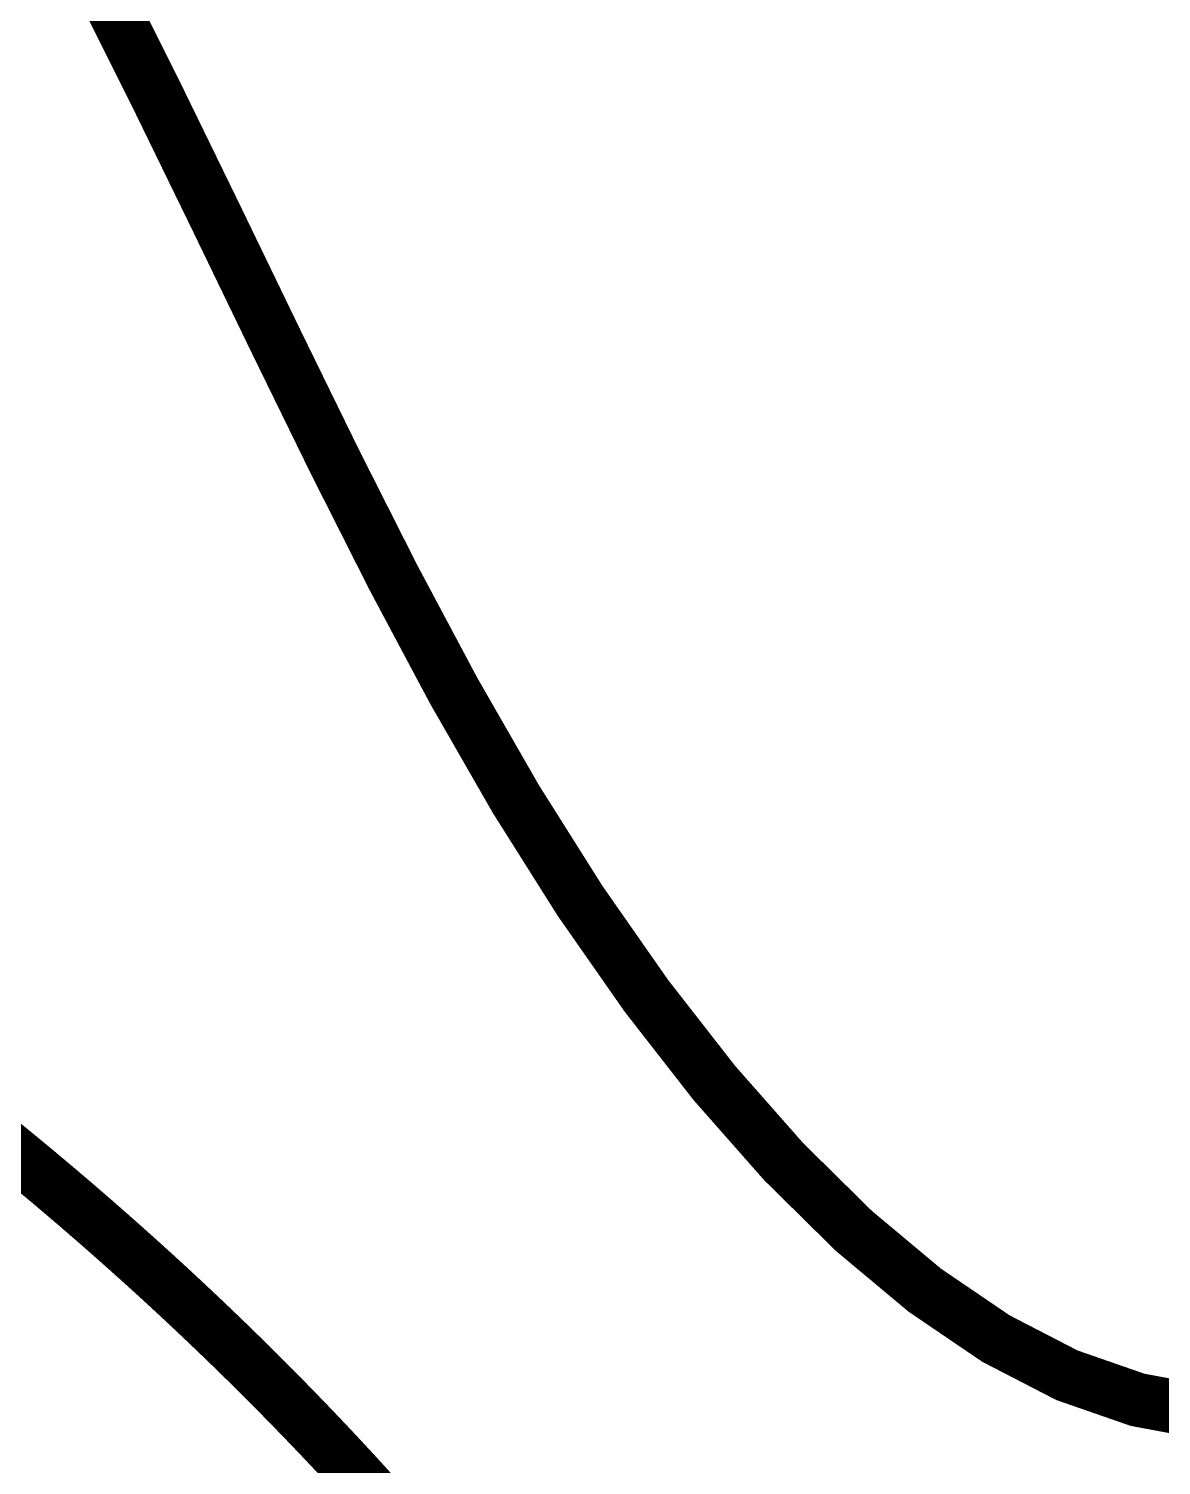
# Model space of a CAD drawing. Header units: inches. Extents: x -300 to 516, y -297 to 231.
# Drawn here: x -12.555 to -9.924, y -151.333 to -147.996 of the extents above; entities that cross this region are included whole.
import ezdxf

# ---------------------------------------------------------------- set-up
doc = ezdxf.new("R2010")
doc.units = ezdxf.units.IN
doc.header["$LTSCALE"] = 24
doc.header["$MEASUREMENT"] = 0
doc.layers.add('EXTERIOR ELEC EQUIP', color=190, linetype='Continuous')

msp = doc.modelspace()

# ---------------------------------------------------------------- linework, layer by layer
at = {"layer": 'EXTERIOR ELEC EQUIP', "const_width": 0.125}
msp.add_lwpolyline([(-9.81693, -151.21142), (-9.97961, -151.18107), (-10.14346, -151.12407), (-10.3083, -151.03888), (-10.47342, -150.92662), (-10.63798, -150.7891), (-10.80116, -150.62813), (-10.96211, -150.4455), (-11.12, -150.24303), (-11.27401, -150.02251), (-11.4233, -149.78576), (-11.56742, -149.53468), (-11.70752, -149.27167), (-11.84512, -148.99923), (-11.98175, -148.71984), (-12.11893, -148.43601), (-12.25819, -148.15024), (-12.40107, -147.86502)], dxfattribs=at)
at = {"layer": 'EXTERIOR ELEC EQUIP', "color": 60, "const_width": 0.125}
msp.add_lwpolyline([(-12.61746, -150.584), (-12.61677, -150.58456), (-12.61609, -150.58511), (-12.6154, -150.58567), (-12.61472, -150.58623), (-12.61403, -150.58679), (-12.61335, -150.58734), (-12.61266, -150.5879), (-12.61198, -150.58846), (-12.61129, -150.58902), (-12.61061, -150.58958), (-12.60992, -150.59013), (-12.60924, -150.59069), (-12.60855, -150.59125), (-12.60787, -150.59181), (-12.60718, -150.59237), (-12.6065, -150.59293), (-12.60581, -150.59348), (-12.60513, -150.59404), (-12.60445, -150.5946), (-12.60376, -150.59516), (-12.60308, -150.59572), (-12.60239, -150.59628), (-12.60171, -150.59684), (-12.60103, -150.59739), (-12.60034, -150.59795), (-12.59966, -150.59851), (-12.59897, -150.59907), (-12.59829, -150.59963), (-12.59761, -150.60019), (-12.59692, -150.60075), (-12.59624, -150.60131), (-12.59556, -150.60187), (-12.59487, -150.60243), (-12.59419, -150.60299), (-12.59351, -150.60355), (-12.59282, -150.60411), (-12.59214, -150.60467), (-12.59146, -150.60523), (-12.59077, -150.60579), (-12.59009, -150.60635), (-12.58941, -150.60691), (-12.58873, -150.60747), (-12.58804, -150.60803), (-12.58736, -150.60859), (-12.58668, -150.60915), (-12.586, -150.60971), (-12.58531, -150.61027), (-12.58463, -150.61083), (-12.58395, -150.61139), (-12.58327, -150.61195), (-12.58258, -150.61251), (-12.5819, -150.61307), (-12.58122, -150.61363), (-12.58054, -150.61419), (-12.57986, -150.61475), (-12.57917, -150.61531), (-12.57849, -150.61587), (-12.57781, -150.61644), (-12.57713, -150.617), (-12.57645, -150.61756), (-12.57577, -150.61812), (-12.57508, -150.61868), (-12.5744, -150.61924), (-12.57372, -150.6198), (-12.57304, -150.62036), (-12.57236, -150.62093), (-12.57168, -150.62149), (-12.571, -150.62205), (-12.57032, -150.62261), (-12.56964, -150.62317), (-12.56896, -150.62373), (-12.56827, -150.6243), (-12.56759, -150.62486), (-12.56691, -150.62542), (-12.56623, -150.62598), (-12.56555, -150.62654), (-12.56487, -150.62711), (-12.56419, -150.62767), (-12.56351, -150.62823), (-12.56283, -150.62879), (-12.56215, -150.62936), (-12.56147, -150.62992), (-12.56079, -150.63048), (-12.56011, -150.63104), (-12.55943, -150.63161), (-12.55875, -150.63217), (-12.55807, -150.63273), (-12.55739, -150.6333), (-12.55671, -150.63386), (-12.55603, -150.63442), (-12.55535, -150.63498), (-12.55467, -150.63555), (-12.554, -150.63611), (-12.55332, -150.63667), (-12.55264, -150.63724), (-12.55196, -150.6378), (-12.55128, -150.63836), (-12.5506, -150.63893), (-12.54992, -150.63949), (-12.54924, -150.64006), (-12.54856, -150.64062), (-12.54789, -150.64118), (-12.54721, -150.64175), (-12.54653, -150.64231), (-12.54585, -150.64287), (-12.54517, -150.64344), (-12.54449, -150.644), (-12.54381, -150.64457), (-12.54314, -150.64513), (-12.54246, -150.6457), (-12.54178, -150.64626), (-12.5411, -150.64682), (-12.54042, -150.64739), (-12.53975, -150.64795), (-12.53907, -150.64852), (-12.53839, -150.64908), (-12.53771, -150.64965), (-12.53704, -150.65021), (-12.53636, -150.65078), (-12.53568, -150.65134), (-12.535, -150.65191), (-12.53433, -150.65247), (-12.53365, -150.65304), (-12.53297, -150.6536), (-12.5323, -150.65417), (-12.53162, -150.65473), (-12.53094, -150.6553), (-12.53026, -150.65586), (-12.52959, -150.65643), (-12.52891, -150.65699), (-12.52823, -150.65756), (-12.52756, -150.65813), (-12.52688, -150.65869), (-12.52621, -150.65926), (-12.52553, -150.65982), (-12.52485, -150.66039), (-12.52418, -150.66096), (-12.5235, -150.66152), (-12.52282, -150.66209), (-12.52215, -150.66265), (-12.52147, -150.66322), (-12.5208, -150.66379), (-12.52012, -150.66435), (-12.51944, -150.66492), (-12.51877, -150.66549), (-12.51809, -150.66605), (-12.51742, -150.66662), (-12.51674, -150.66719), (-12.51607, -150.66775), (-12.51539, -150.66832), (-12.51472, -150.66889), (-12.51404, -150.66945), (-12.51337, -150.67002), (-12.51269, -150.67059), (-12.51202, -150.67115), (-12.51134, -150.67172), (-12.51067, -150.67229), (-12.50999, -150.67286), (-12.50932, -150.67342), (-12.50864, -150.67399), (-12.50797, -150.67456), (-12.50729, -150.67513), (-12.50662, -150.67569), (-12.50594, -150.67626), (-12.50527, -150.67683), (-12.5046, -150.6774), (-12.50392, -150.67796), (-12.50325, -150.67853), (-12.50257, -150.6791), (-12.5019, -150.67967), (-12.50123, -150.68024), (-12.50055, -150.6808), (-12.49988, -150.68137), (-12.49921, -150.68194), (-12.49853, -150.68251), (-12.49786, -150.68308), (-12.49718, -150.68365), (-12.49651, -150.68422), (-12.49584, -150.68478), (-12.49516, -150.68535), (-12.49449, -150.68592), (-12.49382, -150.68649), (-12.49315, -150.68706), (-12.49247, -150.68763), (-12.4918, -150.6882), (-12.49113, -150.68877), (-12.49045, -150.68934), (-12.48978, -150.6899), (-12.48911, -150.69047), (-12.48844, -150.69104), (-12.48776, -150.69161), (-12.48709, -150.69218), (-12.48642, -150.69275), (-12.48575, -150.69332), (-12.48507, -150.69389), (-12.4844, -150.69446), (-12.48373, -150.69503), (-12.48306, -150.6956), (-12.48239, -150.69617), (-12.48171, -150.69674), (-12.48104, -150.69731), (-12.48037, -150.69788), (-12.4797, -150.69845), (-12.47903, -150.69902), (-12.47836, -150.69959), (-12.47769, -150.70016), (-12.47701, -150.70073), (-12.47634, -150.7013), (-12.47567, -150.70187), (-12.475, -150.70244), (-12.47433, -150.70301), (-12.47366, -150.70358), (-12.47299, -150.70416), (-12.47232, -150.70473), (-12.47165, -150.7053), (-12.47097, -150.70587), (-12.4703, -150.70644), (-12.46963, -150.70701), (-12.46896, -150.70758), (-12.46829, -150.70815), (-12.46762, -150.70872), (-12.46695, -150.7093), (-12.46628, -150.70987), (-12.46561, -150.71044), (-12.46494, -150.71101), (-12.46427, -150.71158), (-12.4636, -150.71215), (-12.46293, -150.71272), (-12.46226, -150.7133), (-12.46159, -150.71387), (-12.46092, -150.71444), (-12.46025, -150.71501), (-12.45958, -150.71558), (-12.45891, -150.71616), (-12.45824, -150.71673), (-12.45758, -150.7173), (-12.45691, -150.71787), (-12.45624, -150.71845), (-12.45557, -150.71902), (-12.4549, -150.71959), (-12.45423, -150.72016), (-12.45356, -150.72074), (-12.45289, -150.72131), (-12.45222, -150.72188), (-12.45155, -150.72245), (-12.45089, -150.72303), (-12.45022, -150.7236), (-12.44955, -150.72417), (-12.44888, -150.72475), (-12.44821, -150.72532), (-12.44754, -150.72589), (-12.44688, -150.72647), (-12.44621, -150.72704), (-12.44554, -150.72761), (-12.44487, -150.72819), (-12.4442, -150.72876), (-12.44354, -150.72933), (-12.44287, -150.72991), (-12.4422, -150.73048), (-12.44153, -150.73105), (-12.44087, -150.73163), (-12.4402, -150.7322), (-12.43953, -150.73278), (-12.43886, -150.73335), (-12.4382, -150.73392), (-12.43753, -150.7345), (-12.43686, -150.73507), (-12.43619, -150.73565), (-12.43553, -150.73622), (-12.43486, -150.7368), (-12.43419, -150.73737), (-12.43353, -150.73794), (-12.43286, -150.73852), (-12.43219, -150.73909), (-12.43153, -150.73967), (-12.43086, -150.74024), (-12.43019, -150.74082), (-12.42953, -150.74139), (-12.42886, -150.74197), (-12.4282, -150.74254), (-12.42753, -150.74312), (-12.42686, -150.74369), (-12.4262, -150.74427), (-12.42553, -150.74484), (-12.42487, -150.74542), (-12.4242, -150.74599), (-12.42353, -150.74657), (-12.42287, -150.74715), (-12.4222, -150.74772), (-12.42154, -150.7483), (-12.42087, -150.74887), (-12.42021, -150.74945), (-12.41954, -150.75002), (-12.41888, -150.7506), (-12.41821, -150.75118), (-12.41755, -150.75175), (-12.41688, -150.75233), (-12.41622, -150.7529), (-12.41555, -150.75348), (-12.41489, -150.75406), (-12.41422, -150.75463), (-12.41356, -150.75521), (-12.41289, -150.75579), (-12.41223, -150.75636), (-12.41156, -150.75694), (-12.4109, -150.75752), (-12.41023, -150.75809), (-12.40957, -150.75867), (-12.40891, -150.75925), (-12.40824, -150.75982), (-12.40758, -150.7604), (-12.40691, -150.76098), (-12.40625, -150.76156), (-12.40559, -150.76213), (-12.40492, -150.76271), (-12.40426, -150.76329), (-12.4036, -150.76386), (-12.40293, -150.76444), (-12.40227, -150.76502), (-12.40161, -150.7656), (-12.40094, -150.76617), (-12.40028, -150.76675), (-12.39962, -150.76733), (-12.39895, -150.76791), (-12.39829, -150.76849), (-12.39763, -150.76906), (-12.39696, -150.76964), (-12.3963, -150.77022), (-12.39564, -150.7708), (-12.39498, -150.77138), (-12.39431, -150.77195), (-12.39365, -150.77253), (-12.39299, -150.77311), (-12.39233, -150.77369), (-12.39166, -150.77427), (-12.391, -150.77485), (-12.39034, -150.77543), (-12.38968, -150.776), (-12.38902, -150.77658), (-12.38835, -150.77716), (-12.38769, -150.77774), (-12.38703, -150.77832), (-12.38637, -150.7789), (-12.38571, -150.77948), (-12.38504, -150.78006), (-12.38438, -150.78064), (-12.38372, -150.78122), (-12.38306, -150.7818), (-12.3824, -150.78238), (-12.38174, -150.78295), (-12.38108, -150.78353), (-12.38042, -150.78411), (-12.37975, -150.78469), (-12.37909, -150.78527), (-12.37843, -150.78585), (-12.37777, -150.78643), (-12.37711, -150.78701), (-12.37645, -150.78759), (-12.37579, -150.78817), (-12.37513, -150.78875), (-12.37447, -150.78933), (-12.37381, -150.78991), (-12.37315, -150.79049), (-12.37249, -150.79107), (-12.37183, -150.79166), (-12.37117, -150.79224), (-12.37051, -150.79282), (-12.36985, -150.7934), (-12.36919, -150.79398), (-12.36853, -150.79456), (-12.36787, -150.79514), (-12.36721, -150.79572), (-12.36655, -150.7963), (-12.36589, -150.79688), (-12.36523, -150.79746), (-12.36457, -150.79804), (-12.36391, -150.79863), (-12.36325, -150.79921), (-12.36259, -150.79979), (-12.36193, -150.80037), (-12.36128, -150.80095), (-12.36062, -150.80153), (-12.35996, -150.80211), (-12.3593, -150.8027), (-12.35864, -150.80328), (-12.35798, -150.80386), (-12.35732, -150.80444), (-12.35666, -150.80502), (-12.35601, -150.80561), (-12.35535, -150.80619), (-12.35469, -150.80677), (-12.35403, -150.80735), (-12.35337, -150.80793), (-12.35272, -150.80852), (-12.35206, -150.8091), (-12.3514, -150.80968), (-12.35074, -150.81026), (-12.35008, -150.81085), (-12.34943, -150.81143), (-12.34877, -150.81201), (-12.34811, -150.8126), (-12.34745, -150.81318), (-12.3468, -150.81376), (-12.34614, -150.81434), (-12.34548, -150.81493), (-12.34482, -150.81551), (-12.34417, -150.81609), (-12.34351, -150.81668), (-12.34285, -150.81726), (-12.3422, -150.81784), (-12.34154, -150.81843), (-12.34088, -150.81901), (-12.34023, -150.81959), (-12.33957, -150.82018), (-12.33891, -150.82076), (-12.33826, -150.82134), (-12.3376, -150.82193), (-12.33694, -150.82251), (-12.33629, -150.8231), (-12.33563, -150.82368), (-12.33497, -150.82426), (-12.33432, -150.82485), (-12.33366, -150.82543), (-12.33301, -150.82602), (-12.33235, -150.8266), (-12.3317, -150.82719), (-12.33104, -150.82777), (-12.33038, -150.82835), (-12.32973, -150.82894), (-12.32907, -150.82952), (-12.32842, -150.83011), (-12.32776, -150.83069), (-12.32711, -150.83128), (-12.32645, -150.83186), (-12.3258, -150.83245), (-12.32514, -150.83303), (-12.32449, -150.83362), (-12.32383, -150.8342), (-12.32318, -150.83479), (-12.32252, -150.83537), (-12.32187, -150.83596), (-12.32121, -150.83654), (-12.32056, -150.83713), (-12.3199, -150.83772), (-12.31925, -150.8383), (-12.3186, -150.83889), (-12.31794, -150.83947), (-12.31729, -150.84006), (-12.31663, -150.84064), (-12.31598, -150.84123), (-12.31532, -150.84182), (-12.31467, -150.8424), (-12.31402, -150.84299), (-12.31336, -150.84358), (-12.31271, -150.84416), (-12.31206, -150.84475), (-12.3114, -150.84533), (-12.31075, -150.84592), (-12.3101, -150.84651), (-12.30944, -150.84709), (-12.30879, -150.84768), (-12.30814, -150.84827), (-12.30748, -150.84885), (-12.30683, -150.84944), (-12.30618, -150.85003), (-12.30552, -150.85061), (-12.30487, -150.8512), (-12.30422, -150.85179), (-12.30357, -150.85238), (-12.30291, -150.85296), (-12.30226, -150.85355), (-12.30161, -150.85414), (-12.30096, -150.85473), (-12.3003, -150.85531), (-12.29965, -150.8559), (-12.299, -150.85649), (-12.29835, -150.85708), (-12.2977, -150.85766), (-12.29704, -150.85825), (-12.29639, -150.85884), (-12.29574, -150.85943), (-12.29509, -150.86001), (-12.29444, -150.8606), (-12.29379, -150.86119), (-12.29313, -150.86178), (-12.29248, -150.86237), (-12.29183, -150.86296), (-12.29118, -150.86354), (-12.29053, -150.86413), (-12.28988, -150.86472), (-12.28923, -150.86531), (-12.28858, -150.8659), (-12.28792, -150.86649), (-12.28727, -150.86708), (-12.28662, -150.86767), (-12.28597, -150.86825), (-12.28532, -150.86884), (-12.28467, -150.86943), (-12.28402, -150.87002), (-12.28337, -150.87061), (-12.28272, -150.8712), (-12.28207, -150.87179), (-12.28142, -150.87238), (-12.28077, -150.87297), (-12.28012, -150.87356), (-12.27947, -150.87415), (-12.27882, -150.87474), (-12.27817, -150.87533), (-12.27752, -150.87592), (-12.27687, -150.87651), (-12.27622, -150.8771), (-12.27557, -150.87769), (-12.27492, -150.87828), (-12.27427, -150.87887), (-12.27362, -150.87946), (-12.27297, -150.88005), (-12.27233, -150.88064), (-12.27168, -150.88123), (-12.27103, -150.88182), (-12.27038, -150.88241), (-12.26973, -150.883), (-12.26908, -150.88359), (-12.26843, -150.88418), (-12.26778, -150.88477), (-12.26714, -150.88536), (-12.26649, -150.88595), (-12.26584, -150.88654), (-12.26519, -150.88713), (-12.26454, -150.88772), (-12.26389, -150.88832), (-12.26325, -150.88891), (-12.2626, -150.8895), (-12.26195, -150.89009), (-12.2613, -150.89068), (-12.26065, -150.89127), (-12.26001, -150.89186), (-12.25936, -150.89246), (-12.25871, -150.89305), (-12.25806, -150.89364), (-12.25742, -150.89423), (-12.25677, -150.89482), (-12.25612, -150.89541), (-12.25547, -150.89601), (-12.25483, -150.8966), (-12.25418, -150.89719), (-12.25353, -150.89778), (-12.25289, -150.89838), (-12.25224, -150.89897), (-12.25159, -150.89956), (-12.25095, -150.90015), (-12.2503, -150.90074), (-12.24965, -150.90134), (-12.24901, -150.90193), (-12.24836, -150.90252), (-12.24771, -150.90312), (-12.24707, -150.90371), (-12.24642, -150.9043), (-12.24577, -150.90489), (-12.24513, -150.90549), (-12.24448, -150.90608), (-12.24384, -150.90667), (-12.24319, -150.90727), (-12.24255, -150.90786), (-12.2419, -150.90845), (-12.24125, -150.90905), (-12.24061, -150.90964), (-12.23996, -150.91023), (-12.23932, -150.91083), (-12.23867, -150.91142), (-12.23803, -150.91201), (-12.23738, -150.91261), (-12.23674, -150.9132), (-12.23609, -150.9138), (-12.23545, -150.91439), (-12.2348, -150.91498), (-12.23416, -150.91558), (-12.23351, -150.91617), (-12.23287, -150.91677), (-12.23222, -150.91736), (-12.23158, -150.91796), (-12.23093, -150.91855), (-12.23029, -150.91914), (-12.22965, -150.91974), (-12.229, -150.92033), (-12.22836, -150.92093), (-12.22771, -150.92152), (-12.22707, -150.92212), (-12.22643, -150.92271), (-12.22578, -150.92331), (-12.22514, -150.9239), (-12.22449, -150.9245), (-12.22385, -150.92509), (-12.22321, -150.92569), (-12.22256, -150.92628), (-12.22192, -150.92688), (-12.22128, -150.92747), (-12.22063, -150.92807), (-12.21999, -150.92867), (-12.21935, -150.92926), (-12.2187, -150.92986), (-12.21806, -150.93045), (-12.21742, -150.93105), (-12.21678, -150.93164), (-12.21613, -150.93224), (-12.21549, -150.93284), (-12.21485, -150.93343), (-12.21421, -150.93403), (-12.21356, -150.93462), (-12.21292, -150.93522), (-12.21228, -150.93582), (-12.21164, -150.93641), (-12.21099, -150.93701), (-12.21035, -150.93761), (-12.20971, -150.9382), (-12.20907, -150.9388), (-12.20843, -150.9394), (-12.20778, -150.93999), (-12.20714, -150.94059), (-12.2065, -150.94119), (-12.20586, -150.94178), (-12.20522, -150.94238), (-12.20458, -150.94298), (-12.20394, -150.94358), (-12.20329, -150.94417), (-12.20265, -150.94477), (-12.20201, -150.94537), (-12.20137, -150.94596), (-12.20073, -150.94656), (-12.20009, -150.94716), (-12.19945, -150.94776), (-12.19881, -150.94836), (-12.19817, -150.94895), (-12.19753, -150.94955), (-12.19689, -150.95015), (-12.19625, -150.95075), (-12.19561, -150.95135), (-12.19496, -150.95194), (-12.19432, -150.95254), (-12.19368, -150.95314), (-12.19304, -150.95374), (-12.1924, -150.95434), (-12.19176, -150.95493), (-12.19112, -150.95553), (-12.19049, -150.95613), (-12.18985, -150.95673), (-12.18921, -150.95733), (-12.18857, -150.95793), (-12.18793, -150.95853), (-12.18729, -150.95913), (-12.18665, -150.95972), (-12.18601, -150.96032), (-12.18537, -150.96092), (-12.18473, -150.96152), (-12.18409, -150.96212), (-12.18345, -150.96272), (-12.18281, -150.96332), (-12.18218, -150.96392), (-12.18154, -150.96452), (-12.1809, -150.96512), (-12.18026, -150.96572), (-12.17962, -150.96632), (-12.17898, -150.96692), (-12.17834, -150.96752), (-12.17771, -150.96812), (-12.17707, -150.96872), (-12.17643, -150.96932), (-12.17579, -150.96992), (-12.17515, -150.97052), (-12.17452, -150.97112), (-12.17388, -150.97172), (-12.17324, -150.97232), (-12.1726, -150.97292), (-12.17197, -150.97352), (-12.17133, -150.97412), (-12.17069, -150.97472), (-12.17005, -150.97532), (-12.16942, -150.97592), (-12.16878, -150.97652), (-12.16814, -150.97712), (-12.1675, -150.97772), (-12.16687, -150.97832), (-12.16623, -150.97893), (-12.16559, -150.97953), (-12.16496, -150.98013), (-12.16432, -150.98073), (-12.16368, -150.98133), (-12.16305, -150.98193), (-12.16241, -150.98253), (-12.16177, -150.98314), (-12.16114, -150.98374), (-12.1605, -150.98434), (-12.15987, -150.98494), (-12.15923, -150.98554), (-12.15859, -150.98614), (-12.15796, -150.98675), (-12.15732, -150.98735), (-12.15669, -150.98795), (-12.15605, -150.98855), (-12.15541, -150.98915), (-12.15478, -150.98976), (-12.15414, -150.99036), (-12.15351, -150.99096), (-12.15287, -150.99156), (-12.15224, -150.99217), (-12.1516, -150.99277), (-12.15097, -150.99337), (-12.15033, -150.99397), (-12.1497, -150.99458), (-12.14906, -150.99518), (-12.14843, -150.99578), (-12.14779, -150.99639), (-12.14716, -150.99699), (-12.14652, -150.99759), (-12.14589, -150.99819), (-12.14525, -150.9988), (-12.14462, -150.9994), (-12.14399, -151), (-12.14335, -151.00061), (-12.14272, -151.00121), (-12.14208, -151.00182), (-12.14145, -151.00242), (-12.14082, -151.00302), (-12.14018, -151.00363), (-12.13955, -151.00423), (-12.13891, -151.00483), (-12.13828, -151.00544), (-12.13765, -151.00604), (-12.13701, -151.00665), (-12.13638, -151.00725), (-12.13575, -151.00785), (-12.13511, -151.00846), (-12.13448, -151.00906), (-12.13385, -151.00967), (-12.13321, -151.01027), (-12.13258, -151.01088), (-12.13195, -151.01148), (-12.13132, -151.01209), (-12.13068, -151.01269), (-12.13005, -151.0133), (-12.12942, -151.0139), (-12.12879, -151.01451), (-12.12815, -151.01511), (-12.12752, -151.01572), (-12.12689, -151.01632), (-12.12626, -151.01693), (-12.12562, -151.01753), (-12.12499, -151.01814), (-12.12436, -151.01874), (-12.12373, -151.01935), (-12.1231, -151.01995), (-12.12247, -151.02056), (-12.12183, -151.02116), (-12.1212, -151.02177), (-12.12057, -151.02238), (-12.11994, -151.02298), (-12.11931, -151.02359), (-12.11868, -151.02419), (-12.11805, -151.0248), (-12.11741, -151.02541), (-12.11678, -151.02601), (-12.11615, -151.02662), (-12.11552, -151.02722), (-12.11489, -151.02783), (-12.11426, -151.02844), (-12.11363, -151.02904), (-12.113, -151.02965), (-12.11237, -151.03026), (-12.11174, -151.03086), (-12.11111, -151.03147), (-12.11048, -151.03208), (-12.10985, -151.03268), (-12.10922, -151.03329), (-12.10859, -151.0339), (-12.10796, -151.03451), (-12.10733, -151.03511), (-12.1067, -151.03572), (-12.10607, -151.03633), (-12.10544, -151.03694), (-12.10481, -151.03754), (-12.10418, -151.03815), (-12.10355, -151.03876), (-12.10292, -151.03937), (-12.10229, -151.03997), (-12.10166, -151.04058), (-12.10103, -151.04119), (-12.1004, -151.0418), (-12.09977, -151.0424), (-12.09915, -151.04301), (-12.09852, -151.04362), (-12.09789, -151.04423), (-12.09726, -151.04484), (-12.09663, -151.04545), (-12.096, -151.04605), (-12.09537, -151.04666), (-12.09475, -151.04727), (-12.09412, -151.04788), (-12.09349, -151.04849), (-12.09286, -151.0491), (-12.09223, -151.04971), (-12.09161, -151.05031), (-12.09098, -151.05092), (-12.09035, -151.05153), (-12.08972, -151.05214), (-12.08909, -151.05275), (-12.08847, -151.05336), (-12.08784, -151.05397), (-12.08721, -151.05458), (-12.08658, -151.05519), (-12.08596, -151.0558), (-12.08533, -151.05641), (-12.0847, -151.05702), (-12.08408, -151.05763), (-12.08345, -151.05824), (-12.08282, -151.05885), (-12.08219, -151.05946), (-12.08157, -151.06007), (-12.08094, -151.06068), (-12.08031, -151.06129), (-12.07969, -151.0619), (-12.07906, -151.06251), (-12.07844, -151.06312), (-12.07781, -151.06373), (-12.07718, -151.06434), (-12.07656, -151.06495), (-12.07593, -151.06556), (-12.0753, -151.06617), (-12.07468, -151.06678), (-12.07405, -151.06739), (-12.07343, -151.068), (-12.0728, -151.06861), (-12.07218, -151.06922), (-12.07155, -151.06983), (-12.07092, -151.07044), (-12.0703, -151.07106), (-12.06967, -151.07167), (-12.06905, -151.07228), (-12.06842, -151.07289), (-12.0678, -151.0735), (-12.06717, -151.07411), (-12.06655, -151.07472), (-12.06592, -151.07534), (-12.0653, -151.07595), (-12.06467, -151.07656), (-12.06405, -151.07717), (-12.06342, -151.07778), (-12.0628, -151.07839), (-12.06218, -151.07901), (-12.06155, -151.07962), (-12.06093, -151.08023), (-12.0603, -151.08084), (-12.05968, -151.08145), (-12.05906, -151.08207), (-12.05843, -151.08268), (-12.05781, -151.08329), (-12.05718, -151.0839), (-12.05656, -151.08452), (-12.05594, -151.08513), (-12.05531, -151.08574), (-12.05469, -151.08636), (-12.05407, -151.08697), (-12.05344, -151.08758), (-12.05282, -151.08819), (-12.0522, -151.08881), (-12.05157, -151.08942), (-12.05095, -151.09003), (-12.05033, -151.09065), (-12.0497, -151.09126), (-12.04908, -151.09187), (-12.04846, -151.09249), (-12.04784, -151.0931), (-12.04721, -151.09371), (-12.04659, -151.09433), (-12.04597, -151.09494), (-12.04535, -151.09555), (-12.04472, -151.09617), (-12.0441, -151.09678), (-12.04348, -151.0974), (-12.04286, -151.09801), (-12.04224, -151.09862), (-12.04161, -151.09924), (-12.04099, -151.09985), (-12.04037, -151.10047), (-12.03975, -151.10108), (-12.03913, -151.1017), (-12.03851, -151.10231), (-12.03788, -151.10293), (-12.03726, -151.10354), (-12.03664, -151.10415), (-12.03602, -151.10477), (-12.0354, -151.10538), (-12.03478, -151.106), (-12.03416, -151.10661), (-12.03354, -151.10723), (-12.03292, -151.10784), (-12.0323, -151.10846), (-12.03168, -151.10907), (-12.03105, -151.10969), (-12.03043, -151.11031), (-12.02981, -151.11092), (-12.02919, -151.11154), (-12.02857, -151.11215), (-12.02795, -151.11277), (-12.02733, -151.11338), (-12.02671, -151.114), (-12.02609, -151.11462), (-12.02547, -151.11523), (-12.02485, -151.11585), (-12.02423, -151.11646), (-12.02361, -151.11708), (-12.02299, -151.1177), (-12.02238, -151.11831), (-12.02176, -151.11893), (-12.02114, -151.11954), (-12.02052, -151.12016), (-12.0199, -151.12078), (-12.01928, -151.12139), (-12.01866, -151.12201), (-12.01804, -151.12263), (-12.01742, -151.12324), (-12.0168, -151.12386), (-12.01618, -151.12448), (-12.01557, -151.1251), (-12.01495, -151.12571), (-12.01433, -151.12633), (-12.01371, -151.12695), (-12.01309, -151.12756), (-12.01247, -151.12818), (-12.01186, -151.1288), (-12.01124, -151.12942), (-12.01062, -151.13003), (-12.01, -151.13065), (-12.00938, -151.13127), (-12.00877, -151.13189), (-12.00815, -151.1325), (-12.00753, -151.13312), (-12.00691, -151.13374), (-12.0063, -151.13436), (-12.00568, -151.13498), (-12.00506, -151.13559), (-12.00444, -151.13621), (-12.00383, -151.13683), (-12.00321, -151.13745), (-12.00259, -151.13807), (-12.00198, -151.13869), (-12.00136, -151.1393), (-12.00074, -151.13992), (-12.00013, -151.14054), (-11.99951, -151.14116), (-11.99889, -151.14178), (-11.99828, -151.1424), (-11.99766, -151.14302), (-11.99704, -151.14364), (-11.99643, -151.14426), (-11.99581, -151.14487), (-11.9952, -151.14549), (-11.99458, -151.14611), (-11.99396, -151.14673), (-11.99335, -151.14735), (-11.99273, -151.14797), (-11.99212, -151.14859), (-11.9915, -151.14921), (-11.99089, -151.14983), (-11.99027, -151.15045), (-11.98965, -151.15107), (-11.98904, -151.15169), (-11.98842, -151.15231), (-11.98781, -151.15293), (-11.98719, -151.15355), (-11.98658, -151.15417), (-11.98596, -151.15479), (-11.98535, -151.15541), (-11.98473, -151.15603), (-11.98412, -151.15665), (-11.98351, -151.15727), (-11.98289, -151.15789), (-11.98228, -151.15851), (-11.98166, -151.15913), (-11.98105, -151.15975), (-11.98043, -151.16037), (-11.97982, -151.161), (-11.97921, -151.16162), (-11.97859, -151.16224), (-11.97798, -151.16286), (-11.97736, -151.16348), (-11.97675, -151.1641), (-11.97614, -151.16472), (-11.97552, -151.16534), (-11.97491, -151.16597), (-11.9743, -151.16659), (-11.97368, -151.16721), (-11.97307, -151.16783), (-11.97246, -151.16845), (-11.97184, -151.16907), (-11.97123, -151.1697), (-11.97062, -151.17032), (-11.97, -151.17094), (-11.96939, -151.17156), (-11.96878, -151.17218), (-11.96817, -151.17281), (-11.96755, -151.17343), (-11.96694, -151.17405), (-11.96633, -151.17467), (-11.96572, -151.17529), (-11.9651, -151.17592), (-11.96449, -151.17654), (-11.96388, -151.17716), (-11.96327, -151.17779), (-11.96266, -151.17841), (-11.96204, -151.17903), (-11.96143, -151.17965), (-11.96082, -151.18028), (-11.96021, -151.1809), (-11.9596, -151.18152), (-11.95899, -151.18215), (-11.95838, -151.18277), (-11.95776, -151.18339), (-11.95715, -151.18402), (-11.95654, -151.18464), (-11.95593, -151.18526), (-11.95532, -151.18589), (-11.95471, -151.18651), (-11.9541, -151.18713), (-11.95349, -151.18776), (-11.95288, -151.18838), (-11.95227, -151.18901), (-11.95166, -151.18963), (-11.95105, -151.19025), (-11.95043, -151.19088), (-11.94982, -151.1915), (-11.94921, -151.19213), (-11.9486, -151.19275), (-11.94799, -151.19337), (-11.94738, -151.194), (-11.94677, -151.19462), (-11.94616, -151.19525), (-11.94555, -151.19587), (-11.94495, -151.1965), (-11.94434, -151.19712), (-11.94373, -151.19775), (-11.94312, -151.19837), (-11.94251, -151.199), (-11.9419, -151.19962), (-11.94129, -151.20025), (-11.94068, -151.20087), (-11.94007, -151.2015), (-11.93946, -151.20212), (-11.93885, -151.20275), (-11.93824, -151.20337), (-11.93764, -151.204), (-11.93703, -151.20463), (-11.93642, -151.20525), (-11.93581, -151.20588), (-11.9352, -151.2065), (-11.93459, -151.20713), (-11.93399, -151.20775), (-11.93338, -151.20838), (-11.93277, -151.20901), (-11.93216, -151.20963), (-11.93155, -151.21026), (-11.93095, -151.21089), (-11.93034, -151.21151), (-11.92973, -151.21214), (-11.92912, -151.21276), (-11.92852, -151.21339), (-11.92791, -151.21402), (-11.9273, -151.21464), (-11.92669, -151.21527), (-11.92609, -151.2159), (-11.92548, -151.21653), (-11.92487, -151.21715), (-11.92426, -151.21778), (-11.92366, -151.21841), (-11.92305, -151.21903), (-11.92244, -151.21966), (-11.92184, -151.22029), (-11.92123, -151.22092), (-11.92062, -151.22154), (-11.92002, -151.22217), (-11.91941, -151.2228), (-11.91881, -151.22343), (-11.9182, -151.22405), (-11.91759, -151.22468), (-11.91699, -151.22531), (-11.91638, -151.22594), (-11.91578, -151.22656), (-11.91517, -151.22719), (-11.91456, -151.22782), (-11.91396, -151.22845), (-11.91335, -151.22908), (-11.91275, -151.22971), (-11.91214, -151.23033), (-11.91154, -151.23096), (-11.91093, -151.23159), (-11.91033, -151.23222), (-11.90972, -151.23285), (-11.90912, -151.23348), (-11.90851, -151.23411), (-11.90791, -151.23473), (-11.9073, -151.23536), (-11.9067, -151.23599), (-11.90609, -151.23662), (-11.90549, -151.23725), (-11.90488, -151.23788), (-11.90428, -151.23851), (-11.90368, -151.23914), (-11.90307, -151.23977), (-11.90247, -151.2404), (-11.90186, -151.24103), (-11.90126, -151.24166), (-11.90066, -151.24229), (-11.90005, -151.24292), (-11.89945, -151.24355), (-11.89884, -151.24418), (-11.89824, -151.24481), (-11.89764, -151.24544), (-11.89703, -151.24607), (-11.89643, -151.2467), (-11.89583, -151.24733), (-11.89522, -151.24796), (-11.89462, -151.24859), (-11.89402, -151.24922), (-11.89342, -151.24985), (-11.89281, -151.25048), (-11.89221, -151.25111), (-11.89161, -151.25174), (-11.891, -151.25237), (-11.8904, -151.253), (-11.8898, -151.25363), (-11.8892, -151.25426), (-11.88859, -151.25489), (-11.88799, -151.25553), (-11.88739, -151.25616), (-11.88679, -151.25679), (-11.88619, -151.25742), (-11.88558, -151.25805), (-11.88498, -151.25868), (-11.88438, -151.25931), (-11.88378, -151.25995), (-11.88318, -151.26058), (-11.88258, -151.26121), (-11.88197, -151.26184), (-11.88137, -151.26247), (-11.88077, -151.2631), (-11.88017, -151.26374), (-11.87957, -151.26437), (-11.87897, -151.265), (-11.87837, -151.26563), (-11.87777, -151.26626), (-11.87717, -151.2669), (-11.87657, -151.26753), (-11.87597, -151.26816), (-11.87536, -151.26879), (-11.87476, -151.26943), (-11.87416, -151.27006), (-11.87356, -151.27069), (-11.87296, -151.27133), (-11.87236, -151.27196), (-11.87176, -151.27259), (-11.87116, -151.27322), (-11.87056, -151.27386), (-11.86996, -151.27449), (-11.86936, -151.27512), (-11.86876, -151.27576), (-11.86816, -151.27639), (-11.86757, -151.27702), (-11.86697, -151.27766), (-11.86637, -151.27829), (-11.86577, -151.27892), (-11.86517, -151.27956), (-11.86457, -151.28019), (-11.86397, -151.28083), (-11.86337, -151.28146), (-11.86277, -151.28209), (-11.86217, -151.28273), (-11.86157, -151.28336), (-11.86098, -151.284), (-11.86038, -151.28463), (-11.85978, -151.28526), (-11.85918, -151.2859), (-11.85858, -151.28653), (-11.85798, -151.28717), (-11.85739, -151.2878), (-11.85679, -151.28844), (-11.85619, -151.28907), (-11.85559, -151.28971), (-11.85499, -151.29034), (-11.8544, -151.29098), (-11.8538, -151.29161), (-11.8532, -151.29225), (-11.8526, -151.29288), (-11.85201, -151.29352), (-11.85141, -151.29415), (-11.85081, -151.29479), (-11.85022, -151.29542), (-11.84962, -151.29606), (-11.84902, -151.29669), (-11.84842, -151.29733), (-11.84783, -151.29797), (-11.84723, -151.2986), (-11.84663, -151.29924), (-11.84604, -151.29987), (-11.84544, -151.30051), (-11.84484, -151.30114), (-11.84425, -151.30178), (-11.84365, -151.30242), (-11.84306, -151.30305), (-11.84246, -151.30369), (-11.84186, -151.30433), (-11.84127, -151.30496), (-11.84067, -151.3056), (-11.84008, -151.30624), (-11.83948, -151.30687), (-11.83888, -151.30751), (-11.83829, -151.30815), (-11.83769, -151.30878), (-11.8371, -151.30942), (-11.8365, -151.31006), (-11.83591, -151.31069), (-11.83531, -151.31133), (-11.83472, -151.31197), (-11.83412, -151.31261), (-11.83353, -151.31324), (-11.83293, -151.31388), (-11.83234, -151.31452), (-11.83174, -151.31515), (-11.83115, -151.31579), (-11.83055, -151.31643), (-11.82996, -151.31707), (-11.82937, -151.31771), (-11.82877, -151.31834), (-11.82818, -151.31898), (-11.82758, -151.31962), (-11.82699, -151.32026), (-11.82639, -151.3209), (-11.8258, -151.32153), (-11.82521, -151.32217), (-11.82461, -151.32281), (-11.82402, -151.32345), (-11.82343, -151.32409), (-11.82283, -151.32473), (-11.82224, -151.32536), (-11.82165, -151.326), (-11.82105, -151.32664), (-11.82046, -151.32728), (-11.81987, -151.32792), (-11.81927, -151.32856), (-11.81868, -151.3292), (-11.81809, -151.32984), (-11.8175, -151.33048), (-11.8169, -151.33112), (-11.81631, -151.33175), (-11.81572, -151.33239), (-11.81513, -151.33303), (-11.81453, -151.33367), (-11.81394, -151.33431), (-11.81335, -151.33495), (-11.81276, -151.33559), (-11.81216, -151.33623), (-11.81157, -151.33687), (-11.81098, -151.33751), (-11.81039, -151.33815), (-11.8098, -151.33879), (-11.80921, -151.33943), (-11.80861, -151.34007), (-11.80802, -151.34071), (-11.80743, -151.34135), (-11.80684, -151.34199), (-11.80625, -151.34263), (-11.80566, -151.34327), (-11.80507, -151.34392), (-11.80448, -151.34456), (-11.80389, -151.3452), (-11.80329, -151.34584), (-11.8027, -151.34648), (-11.80211, -151.34712), (-11.80152, -151.34776), (-11.80093, -151.3484), (-11.80034, -151.34904), (-11.79975, -151.34968), (-11.79916, -151.35033), (-11.79857, -151.35097), (-11.79798, -151.35161), (-11.79739, -151.35225), (-11.7968, -151.35289), (-11.79621, -151.35353), (-11.79562, -151.35417), (-11.79503, -151.35482), (-11.79444, -151.35546), (-11.79385, -151.3561), (-11.79326, -151.35674), (-11.79267, -151.35738), (-11.79208, -151.35803), (-11.7915, -151.35867), (-11.79091, -151.35931), (-11.79032, -151.35995), (-11.78973, -151.3606), (-11.78914, -151.36124), (-11.78855, -151.36188), (-11.78796, -151.36252), (-11.78737, -151.36317), (-11.78679, -151.36381), (-11.7862, -151.36445), (-11.78561, -151.36509), (-11.78502, -151.36574), (-11.78443, -151.36638), (-11.78384, -151.36702), (-11.78326, -151.36767), (-11.78267, -151.36831), (-11.78208, -151.36895), (-11.78149, -151.3696), (-11.7809, -151.37024), (-11.78032, -151.37088), (-11.77973, -151.37153), (-11.77914, -151.37217), (-11.77855, -151.37281), (-11.77797, -151.37346), (-11.77738, -151.3741), (-11.77679, -151.37475), (-11.77621, -151.37539), (-11.77562, -151.37603), (-11.77503, -151.37668), (-11.77445, -151.37732), (-11.77386, -151.37797), (-11.77327, -151.37861), (-11.77269, -151.37926), (-11.7721, -151.3799), (-11.77151, -151.38054), (-11.77093, -151.38119), (-11.77034, -151.38183), (-11.76975, -151.38248), (-11.76917, -151.38312), (-11.76858, -151.38377), (-11.768, -151.38441), (-11.76741, -151.38506), (-11.76682, -151.3857), (-11.76624, -151.38635), (-11.76565, -151.38699), (-11.76507, -151.38764), (-11.76448, -151.38828), (-11.7639, -151.38893), (-11.76331, -151.38958), (-11.76273, -151.39022), (-11.76214, -151.39087), (-11.76156, -151.39151), (-11.76097, -151.39216), (-11.76039, -151.3928), (-11.7598, -151.39345), (-11.75922, -151.3941), (-11.75863, -151.39474), (-11.75805, -151.39539), (-11.75746, -151.39603)], dxfattribs=at)

doc.saveas('drawing.dxf')
